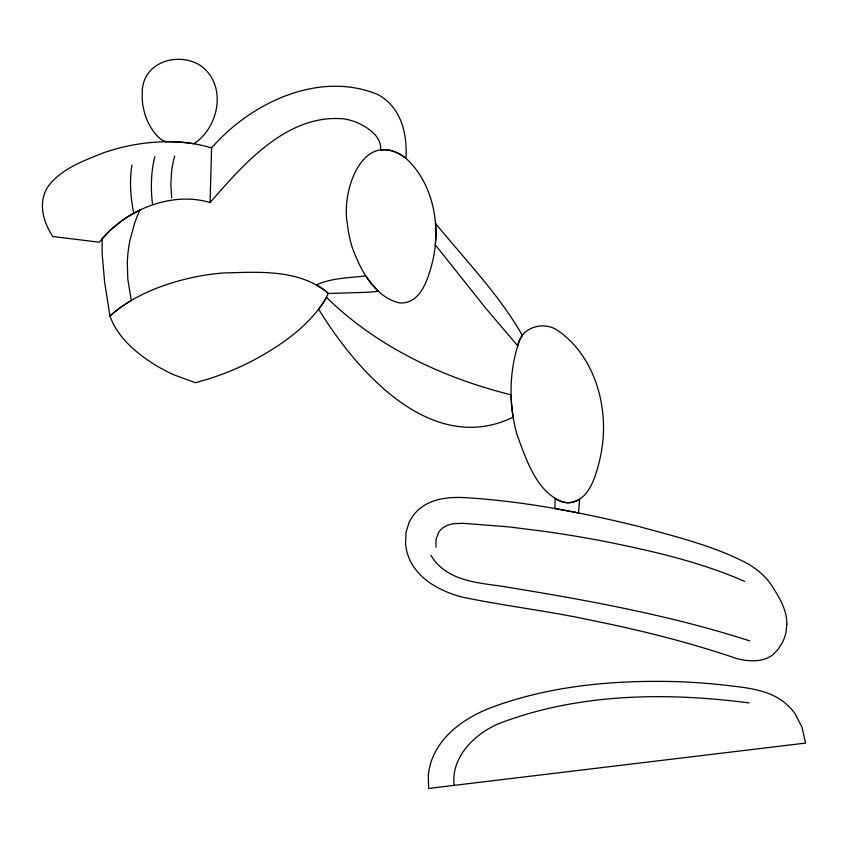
<?xml version="1.0" encoding="UTF-8"?>
<svg xmlns="http://www.w3.org/2000/svg" width="848" height="848" viewBox="0 0 848 848"><rect width="100%" height="100%" fill="white"/><g stroke="black" fill="none" stroke-linecap="round" stroke-linejoin="round"><path stroke-width="1.27" d="M211.587 147.934C186.454 140.238 159.519 140.28 133.804 144.86A195.559 184.334 -7.9 0 0 104.527 152.449C84.175 160.558 61.12 168.54 47.753 186.963A37.397 35.256 -7.9 0 0 43.121 198.506C40.492 211.873 45.601 225.409 52.767 236.528L99.237 242.21L109.339 231.08L121.253 221.19A117.787 111.024 -7.9 0 1 141.69 209.244C162.848 199.556 187.482 195.697 210.071 202.577L211.587 147.934C250.881 102.725 319.145 70.193 377.943 94.563A51.993 49.014 -7.9 0 1 391.818 105.82C404.03 120.236 407.019 140.026 405.98 158.343C426.798 177.412 436.073 206.329 435.883 234.037A138.913 130.952 -7.9 0 1 435.321 244.849L485.597 308.078L517.736 345.814C511.81 364.979 509.945 385.278 511.651 405.238A185.246 174.624 -7.9 0 0 517.026 434.759C526.226 459.171 537.123 495.062 565.521 502.631C588.289 504.231 595.646 476.693 599.812 459.446A159.095 149.969 -7.9 0 0 603.5 430.371C604.242 393.345 589.943 353.468 559.033 331.398C544.575 320.131 520.895 326.756 517.736 345.814M131.949 165.031C129.405 180.539 130.497 196.439 133.486 211.799M154.855 156.647C150.923 172.038 150.615 188.161 152.47 203.88M139.676 210.198L134.896 222.314L130.009 240.048A148.527 140.015 -7.9 0 0 127.317 262.859L127.815 279.331L131.292 300.457L129.797 301.347A138.065 130.147 -7.9 0 0 122.61 305.98A122.61 115.572 -7.9 0 0 115.985 310.877A107.919 101.728 -7.9 0 0 109.943 316.028C117.575 337.44 135.934 352.81 154.601 364.608A170.978 161.173 -7.9 0 0 174.624 375.123L195.485 382.724L207.643 379.226A267.586 252.238 -7.9 0 0 252.545 360.76C280.518 345.772 308.163 326.957 325.24 299.545A74.666 70.384 -7.9 0 0 326.459 297.351C377 346.853 442.932 377.932 511.068 394.808A184.599 174.01 -7.9 0 0 513.167 417.184C431.547 456.796 356.934 371.636 318.668 309.255A93.524 88.16 -7.9 0 0 325.25 299.556L328.346 293.503L368.488 292.253A270.364 254.856 -7.9 0 0 378.6 291.246A99.523 93.81 -7.9 0 1 365.806 275.844C349.259 277.985 331.918 277.826 316.452 284.843A59.699 56.275 -7.9 0 1 328.367 293.472C299.545 268.625 258.025 272.049 222.642 273.024A232.681 219.335 -7.9 0 0 191.934 277.625C162.35 284.25 132.839 295.602 109.954 316.028L104.611 282.002L102.248 255.089A248.602 234.345 -7.9 0 1 102.142 242.676L102.258 238.532L110.24 230.243A116.515 109.837 -7.9 0 1 139.687 210.219M210.071 202.577C243.959 163.706 287.864 112.858 345.019 119.006A59.328 55.926 -7.9 0 1 358.057 123.013C368.626 127.91 381.929 136.835 380.593 150.096A26.023 24.528 -7.9 0 1 385.257 149.842C392.91 150.054 400.161 153.509 405.98 158.343C363.644 126.14 340.907 190.652 347.33 223.416A133.094 125.462 -7.9 0 0 352.408 247.966C360.601 270.247 374.424 296.906 399.429 302.916C421.297 304.39 428.399 277.614 432.671 261.142A139.083 131.111 -7.9 0 0 435.883 234.037A136.814 128.96 -7.9 0 0 435.512 223.363C465.245 260.113 498.91 294.171 522.421 335.543M749.081 702.928C665.691 692.095 578.007 693.155 498.613 723.683C474.52 734.082 450.818 757.01 454.125 785.375M568.16 510.962L554.963 508.567L555.08 498.847L561.259 501.73L567.535 502.769A19.748 18.614 -7.9 0 0 573.704 501.963L579.566 499.302L578.527 512.955L569.633 511.238M749.727 640.887C669.284 614.917 585.82 599.971 502.557 586.381C480.138 583.042 454.57 581.558 437.706 564.28A48.262 45.495 -7.9 0 1 430.943 555.313M165.805 141.701C157.474 138.828 152.502 130.624 148.548 123.257A70.66 66.61 -7.9 0 1 144.807 113.855L143.153 107.113A66.568 62.752 -7.9 0 1 142.273 93.693C141.372 65.275 171.37 52.873 194.796 62.561A31.302 29.51 -7.9 0 1 200.022 65.232C227.381 84.005 219.643 126.903 193.895 143.747A142.061 133.91 -7.9 0 0 183.528 142.411A157.813 148.76 -7.9 0 0 165.805 141.711M744.692 581.399C699.621 561.673 651.338 550.734 603.278 541.141A1187.836 1119.699 -7.9 0 0 544.957 531.442L508.874 526.905L463.008 523.29L452.906 523.725L447.49 525.251L443.112 527.668A17.405 16.409 -7.9 0 0 438.458 532.767L436.084 539.381L435.957 547.204M171.667 197.807L170.84 184.196L171.625 171.116A106.138 100.043 -7.9 0 1 174.709 156.127M517.81 345.836A35.733 33.687 -7.9 0 1 522.357 335.501M428.357 775.549L428.6 788.449L805.6 743.071L802.049 727.425L795.233 713.984A56.424 53.18 -7.9 0 0 785.036 702.981C769.412 690.113 748.424 687.919 729.11 685.661A594.681 560.57 -7.9 0 0 675.029 681.591C612.839 680.064 549.377 685.778 490.759 707.73C466.76 717.111 443.069 732.873 432.734 757.423A67.13 63.282 -7.9 0 0 428.357 775.549M786.838 624.213L786.107 631.855A43.375 40.884 -7.9 0 1 782.259 642.795L777.828 649.621L773.302 654.391A26.14 24.634 -7.9 0 1 767.429 657.995C757.911 662.193 747.067 661.101 737.219 658.726C690.049 642.583 641.586 630.424 592.71 620.609C549.101 610.942 504.56 606.087 460.92 596.801C441.649 591.342 421.933 581.442 411.609 563.464A53.519 50.445 -7.9 0 1 405.556 543.155L406.033 532.427L408.906 522.845A39.792 37.513 -7.9 0 1 417.237 510.952C431.59 496.907 453.15 496.472 471.901 498.115C528.283 502.016 583.943 513.019 638.756 526.46C675.835 536.742 714.08 545.783 748.243 563.941C755.218 568.171 761.737 573.237 767.101 579.417A67.151 63.303 -7.9 0 1 774.362 589.742C780.87 600.14 787.05 611.556 786.838 624.213"/></g></svg>
